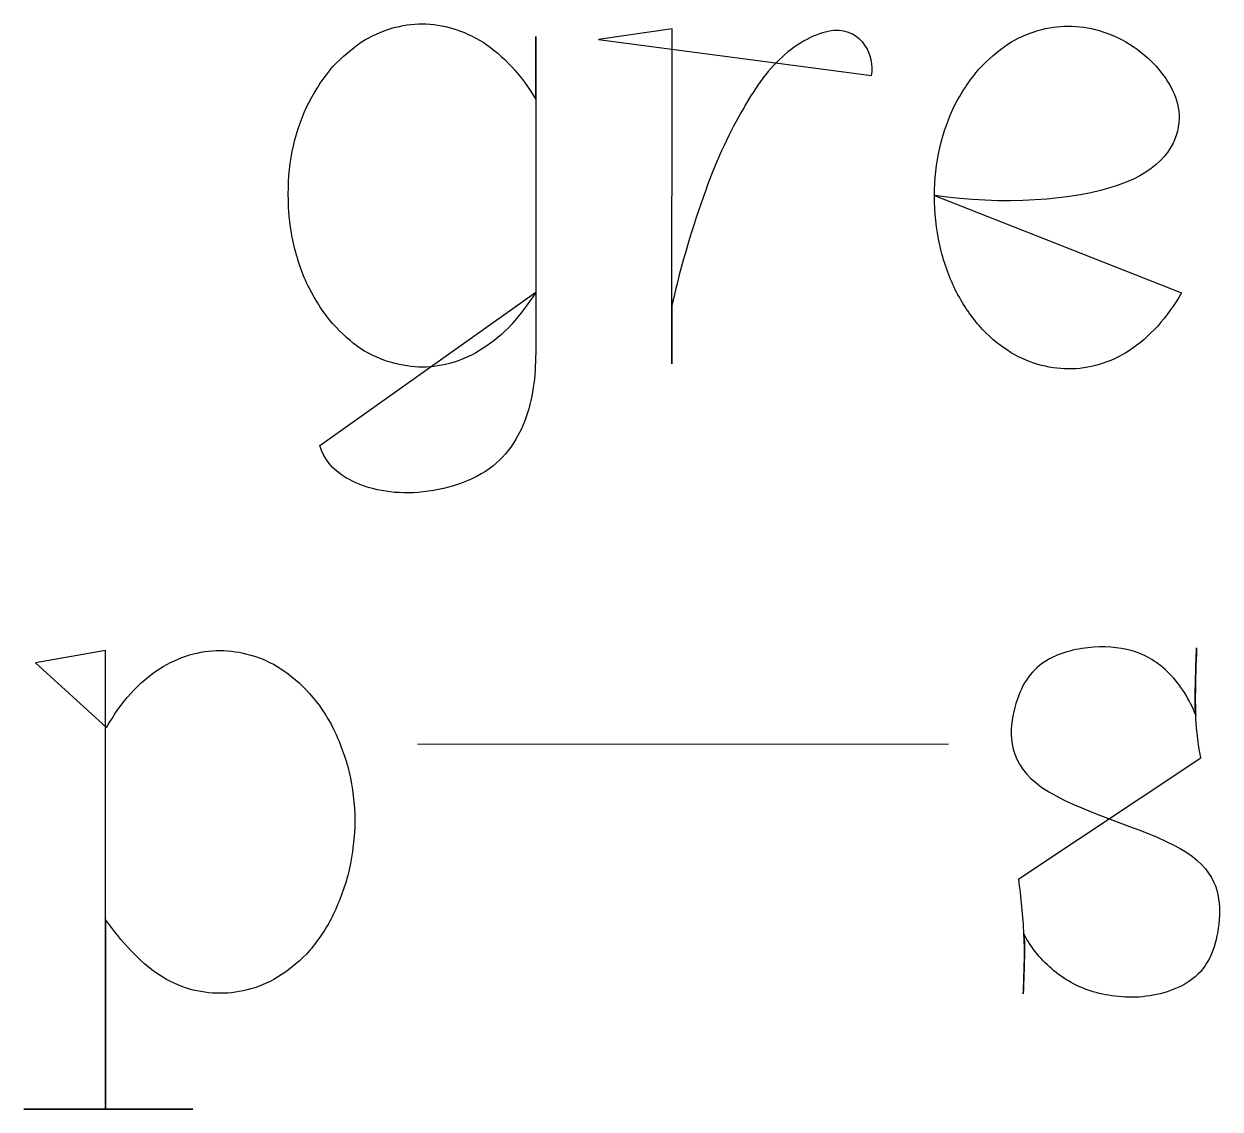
# Model space of a CAD drawing. Header units: centimetres. Extents: x -10.1 to 10.1, y -7.4 to 7.5.
# Drawn here: x -8.512 to -7.865, y 5.063 to 5.651 of the extents above; entities that cross this region are included whole.
import ezdxf

# ---------------------------------------------------------------- set-up
doc = ezdxf.new("R2010")
doc.units = ezdxf.units.CM
doc.header["$MEASUREMENT"] = 0
doc.layers.add('Layer 1', color=7, linetype='Continuous')

msp = doc.modelspace()

# ---------------------------------------------------------------- linework, layer by layer
at = {"layer": 'Layer 1', "color": 7}
for points, knots in [([(-8.3519, 5.42241), (-8.34999, 5.41556), (-8.34542, 5.40947), (-8.33743, 5.40489), (-8.33743, 5.40489), (-8.32923, 5.40013), (-8.3178, 5.39669), (-8.30391, 5.39687), (-8.30391, 5.39687), (-8.29018, 5.39706), (-8.2738, 5.40108), (-8.26237, 5.40849), (-8.26237, 5.40849), (-8.25094, 5.41571), (-8.24446, 5.4264), (-8.24028, 5.43802), (-8.24028, 5.43802), (-8.2361, 5.44964), (-8.23512, 5.46241), (-8.23512, 5.4748), (-8.23512, 5.4748), (-8.23512, 5.4748), (-8.23512, 5.64379), (-8.23512, 5.64379), (-8.23512, 5.64379), (-8.23512, 5.64379), (-8.23512, 5.60969), (-8.23512, 5.60969), (-8.23512, 5.60969), (-8.23874, 5.61617), (-8.24332, 5.62226), (-8.24827, 5.6276), (-8.24827, 5.6276), (-8.25303, 5.63276), (-8.25819, 5.63713), (-8.26351, 5.64075), (-8.26351, 5.64075), (-8.26885, 5.64379), (-8.27436, 5.64665), (-8.27989, 5.64818), (-8.27989, 5.64818), (-8.28542, 5.64987), (-8.29092, 5.65067), (-8.29645, 5.65067), (-8.29645, 5.65067), (-8.30751, 5.65067), (-8.31854, 5.64763), (-8.3296, 5.64075), (-8.3296, 5.64075), (-8.33473, 5.63713), (-8.33989, 5.63276), (-8.34503, 5.62741), (-8.34503, 5.62741), (-8.34961, 5.62188), (-8.35397, 5.61558), (-8.35778, 5.60836), (-8.35778, 5.60836), (-8.3614, 5.60114), (-8.36426, 5.59312), (-8.36617, 5.58473), (-8.36617, 5.58473), (-8.36826, 5.57634), (-8.36903, 5.56758), (-8.36903, 5.55862), (-8.36903, 5.55862), (-8.36903, 5.54966), (-8.36826, 5.54071), (-8.36617, 5.53195), (-8.36617, 5.53195), (-8.36426, 5.52338), (-8.36141, 5.51499), (-8.35778, 5.50774), (-8.35778, 5.50774), (-8.35397, 5.50052), (-8.34958, 5.49385), (-8.34503, 5.4885), (-8.34503, 5.4885), (-8.34008, 5.48297), (-8.33492, 5.47842), (-8.32979, 5.47477), (-8.32979, 5.47477), (-8.32426, 5.47154), (-8.31876, 5.46887), (-8.31323, 5.46734), (-8.31323, 5.46734), (-8.30751, 5.46581), (-8.30199, 5.46488), (-8.29646, 5.46488), (-8.29646, 5.46488), (-8.28522, 5.46507), (-8.27418, 5.46811), (-8.26349, 5.47517), (-8.26349, 5.47517), (-8.25817, 5.47842), (-8.25301, 5.48298), (-8.24806, 5.48813), (-8.24806, 5.48813), (-8.24348, 5.49345), (-8.23891, 5.49937), (-8.2351, 5.50546), (-8.2351, 5.50546), (-8.2351, 5.50546), (-8.3519, 5.42241), (-8.3519, 5.42241)], [0, 0, 0, 0, 0.037037, 0.037037, 0.037037, 0.037037, 0.074074, 0.074074, 0.074074, 0.074074, 0.111111, 0.111111, 0.111111, 0.111111, 0.148148, 0.148148, 0.148148, 0.148148, 0.185185, 0.185185, 0.185185, 0.185185, 0.222222, 0.222222, 0.222222, 0.222222, 0.259259, 0.259259, 0.259259, 0.259259, 0.296296, 0.296296, 0.296296, 0.296296, 0.333333, 0.333333, 0.333333, 0.333333, 0.37037, 0.37037, 0.37037, 0.37037, 0.407407, 0.407407, 0.407407, 0.407407, 0.444444, 0.444444, 0.444444, 0.444444, 0.481481, 0.481481, 0.481481, 0.481481, 0.518519, 0.518519, 0.518519, 0.518519, 0.555556, 0.555556, 0.555556, 0.555556, 0.592593, 0.592593, 0.592593, 0.592593, 0.62963, 0.62963, 0.62963, 0.62963, 0.666667, 0.666667, 0.666667, 0.666667, 0.703704, 0.703704, 0.703704, 0.703704, 0.740741, 0.740741, 0.740741, 0.740741, 0.777778, 0.777778, 0.777778, 0.777778, 0.814815, 0.814815, 0.814815, 0.814815, 0.851852, 0.851852, 0.851852, 0.851852, 0.888889, 0.888889, 0.888889, 0.888889, 0.925926, 0.925926, 0.925926, 0.925926, 1, 1, 1, 1]), ([(-8.20122, 5.64225), (-8.20122, 5.64225), (-8.16121, 5.64797), (-8.16121, 5.64797), (-8.16121, 5.64797), (-8.16121, 5.64797), (-8.1614, 5.46662), (-8.1614, 5.46662), (-8.1614, 5.46662), (-8.1614, 5.46662), (-8.1614, 5.49845), (-8.1614, 5.49845), (-8.1614, 5.49845), (-8.15645, 5.52054), (-8.14997, 5.54189), (-8.1433, 5.56018), (-8.1433, 5.56018), (-8.13682, 5.57828), (-8.12978, 5.59275), (-8.12272, 5.60495), (-8.12272, 5.60495), (-8.11587, 5.61696), (-8.10883, 5.62686), (-8.10023, 5.63411), (-8.10023, 5.63411), (-8.09166, 5.64154), (-8.08155, 5.64649), (-8.07375, 5.64705), (-8.07375, 5.64705), (-8.06594, 5.64763), (-8.06041, 5.64382), (-8.05698, 5.63924), (-8.05698, 5.63924), (-8.05354, 5.63411), (-8.0524, 5.62837), (-8.05336, 5.62268), (-8.05336, 5.62268), (-8.05336, 5.62268), (-8.20122, 5.64225), (-8.20122, 5.64225)], [0, 0, 0, 0, 0.090909, 0.090909, 0.090909, 0.090909, 0.181818, 0.181818, 0.181818, 0.181818, 0.272727, 0.272727, 0.272727, 0.272727, 0.363636, 0.363636, 0.363636, 0.363636, 0.454545, 0.454545, 0.454545, 0.454545, 0.545455, 0.545455, 0.545455, 0.545455, 0.636364, 0.636364, 0.636364, 0.636364, 0.727273, 0.727273, 0.727273, 0.727273, 0.818182, 0.818182, 0.818182, 0.818182, 1, 1, 1, 1]), ([(-8.0193, 5.55785), (-7.9831, 5.55235), (-7.94368, 5.55499), (-7.91984, 5.56338), (-7.91984, 5.56338), (-7.89621, 5.57158), (-7.88822, 5.58529), (-7.88708, 5.59709), (-7.88708, 5.59709), (-7.88594, 5.60871), (-7.89166, 5.61823), (-7.89737, 5.62527), (-7.89737, 5.62527), (-7.9029, 5.63212), (-7.90843, 5.63633), (-7.91375, 5.63974), (-7.91375, 5.63974), (-7.9246, 5.64641), (-7.93584, 5.64945), (-7.9469, 5.64945), (-7.9469, 5.64945), (-7.95775, 5.64945), (-7.96899, 5.64641), (-7.97968, 5.63974), (-7.97968, 5.63974), (-7.985, 5.63593), (-7.99016, 5.63175), (-7.99511, 5.6264), (-7.99511, 5.6264), (-7.99987, 5.62068), (-8.00426, 5.61439), (-8.00807, 5.60716), (-8.00807, 5.60716), (-8.01169, 5.6001), (-8.01455, 5.59211), (-8.01646, 5.58353), (-8.01646, 5.58353), (-8.01837, 5.57533), (-8.01932, 5.56657), (-8.01932, 5.55763), (-8.01932, 5.55763), (-8.01932, 5.54869), (-8.01837, 5.53972), (-8.01646, 5.53096), (-8.01646, 5.53096), (-8.01455, 5.52239), (-8.0117, 5.51421), (-8.00807, 5.50678), (-8.00807, 5.50678), (-8.00426, 5.49935), (-7.99987, 5.49286), (-7.99511, 5.48736), (-7.99511, 5.48736), (-7.99035, 5.48183), (-7.98521, 5.47744), (-7.97987, 5.47402), (-7.97987, 5.47402), (-7.97453, 5.4704), (-7.96902, 5.46812), (-7.96349, 5.4664), (-7.96349, 5.4664), (-7.95796, 5.46487), (-7.95225, 5.46391), (-7.94693, 5.46391), (-7.94693, 5.46391), (-7.93569, 5.46391), (-7.92444, 5.46695), (-7.91378, 5.47399), (-7.91378, 5.47399), (-7.90844, 5.47743), (-7.9033, 5.48201), (-7.89854, 5.48714), (-7.89854, 5.48714), (-7.89378, 5.49248), (-7.88941, 5.49857), (-7.88558, 5.50505), (-7.88558, 5.50505), (-7.88558, 5.50505), (-8.0193, 5.55785), (-8.0193, 5.55785)], [0, 0, 0, 0, 0.047619, 0.047619, 0.047619, 0.047619, 0.095238, 0.095238, 0.095238, 0.095238, 0.142857, 0.142857, 0.142857, 0.142857, 0.190476, 0.190476, 0.190476, 0.190476, 0.238095, 0.238095, 0.238095, 0.238095, 0.285714, 0.285714, 0.285714, 0.285714, 0.333333, 0.333333, 0.333333, 0.333333, 0.380952, 0.380952, 0.380952, 0.380952, 0.428571, 0.428571, 0.428571, 0.428571, 0.47619, 0.47619, 0.47619, 0.47619, 0.52381, 0.52381, 0.52381, 0.52381, 0.571429, 0.571429, 0.571429, 0.571429, 0.619048, 0.619048, 0.619048, 0.619048, 0.666667, 0.666667, 0.666667, 0.666667, 0.714286, 0.714286, 0.714286, 0.714286, 0.761905, 0.761905, 0.761905, 0.761905, 0.809524, 0.809524, 0.809524, 0.809524, 0.857143, 0.857143, 0.857143, 0.857143, 0.904762, 0.904762, 0.904762, 0.904762, 1, 1, 1, 1]), ([(-8.20122, 5.64225), (-8.20122, 5.64225), (-8.20122, 5.64225), (-8.20122, 5.64225), (-8.20122, 5.64225), (-8.20122, 5.64225), (-8.20122, 5.64225), (-8.20122, 5.64225)], [0, 0, 0, 0, 0.333333, 0.333333, 0.333333, 0.333333, 1, 1, 1, 1]), ([(-8.0193, 5.55785), (-8.0193, 5.55785), (-8.0193, 5.55785), (-8.0193, 5.55785), (-8.0193, 5.55785), (-8.0193, 5.55785), (-8.0193, 5.55785), (-8.0193, 5.55785)], [0, 0, 0, 0, 0.333333, 0.333333, 0.333333, 0.333333, 1, 1, 1, 1]), ([(-8.3519, 5.42241), (-8.3519, 5.42241), (-8.3519, 5.42241), (-8.3519, 5.42241), (-8.3519, 5.42241), (-8.3519, 5.42241), (-8.3519, 5.42241), (-8.3519, 5.42241)], [0, 0, 0, 0, 0.333333, 0.333333, 0.333333, 0.333333, 1, 1, 1, 1]), ([(-8.50581, 5.30488), (-8.50581, 5.30488), (-8.4679, 5.31155), (-8.4679, 5.31155), (-8.4679, 5.31155), (-8.4679, 5.31155), (-8.4679, 5.06334), (-8.4679, 5.06334), (-8.4679, 5.06334), (-8.4679, 5.06334), (-8.51208, 5.06334), (-8.51208, 5.06334), (-8.51208, 5.06334), (-8.51208, 5.06334), (-8.42064, 5.06334), (-8.42064, 5.06334), (-8.42064, 5.06334), (-8.42064, 5.06334), (-8.46787, 5.06334), (-8.46787, 5.06334), (-8.46787, 5.06334), (-8.46787, 5.06334), (-8.46787, 5.16602), (-8.46787, 5.16602), (-8.46787, 5.16602), (-8.46369, 5.16012), (-8.45911, 5.15419), (-8.45416, 5.14925), (-8.45416, 5.14925), (-8.4494, 5.14391), (-8.44426, 5.13954), (-8.43892, 5.13591), (-8.43892, 5.13591), (-8.43358, 5.1325), (-8.42807, 5.13001), (-8.42254, 5.12829), (-8.42254, 5.12829), (-8.41701, 5.12676), (-8.41148, 5.12601), (-8.40598, 5.12601), (-8.40598, 5.12601), (-8.39492, 5.12601), (-8.38349, 5.12905), (-8.37283, 5.13593), (-8.37283, 5.13593), (-8.36751, 5.13955), (-8.36217, 5.14374), (-8.3574, 5.14927), (-8.3574, 5.14927), (-8.35282, 5.1548), (-8.34825, 5.16128), (-8.34465, 5.16869), (-8.34465, 5.16869), (-8.34121, 5.17612), (-8.33798, 5.1843), (-8.33608, 5.1929), (-8.33608, 5.1929), (-8.33417, 5.20166), (-8.33304, 5.2106), (-8.33304, 5.21938), (-8.33304, 5.21938), (-8.33304, 5.22851), (-8.33418, 5.23729), (-8.33608, 5.24565), (-8.33608, 5.24565), (-8.33799, 5.25385), (-8.34121, 5.26203), (-8.34465, 5.26928), (-8.34465, 5.26928), (-8.34827, 5.2765), (-8.35285, 5.28301), (-8.35761, 5.28833), (-8.35761, 5.28833), (-8.36237, 5.29386), (-8.36772, 5.29804), (-8.37304, 5.30167), (-8.37304, 5.30167), (-8.37838, 5.30508), (-8.38389, 5.30757), (-8.38923, 5.3091), (-8.38923, 5.3091), (-8.39495, 5.31063), (-8.40047, 5.31156), (-8.406, 5.31156), (-8.406, 5.31156), (-8.41685, 5.31156), (-8.42809, 5.30833), (-8.43876, 5.30166), (-8.43876, 5.30166), (-8.4441, 5.29804), (-8.44942, 5.29385), (-8.45419, 5.28832), (-8.45419, 5.28832), (-8.45914, 5.283), (-8.46353, 5.27652), (-8.46734, 5.26985), (-8.46734, 5.26985), (-8.46734, 5.26985), (-8.50581, 5.30488), (-8.50581, 5.30488)], [0, 0, 0, 0, 0.038462, 0.038462, 0.038462, 0.038462, 0.076923, 0.076923, 0.076923, 0.076923, 0.115385, 0.115385, 0.115385, 0.115385, 0.153846, 0.153846, 0.153846, 0.153846, 0.192308, 0.192308, 0.192308, 0.192308, 0.230769, 0.230769, 0.230769, 0.230769, 0.269231, 0.269231, 0.269231, 0.269231, 0.307692, 0.307692, 0.307692, 0.307692, 0.346154, 0.346154, 0.346154, 0.346154, 0.384615, 0.384615, 0.384615, 0.384615, 0.423077, 0.423077, 0.423077, 0.423077, 0.461538, 0.461538, 0.461538, 0.461538, 0.5, 0.5, 0.5, 0.5, 0.538462, 0.538462, 0.538462, 0.538462, 0.576923, 0.576923, 0.576923, 0.576923, 0.615385, 0.615385, 0.615385, 0.615385, 0.653846, 0.653846, 0.653846, 0.653846, 0.692308, 0.692308, 0.692308, 0.692308, 0.730769, 0.730769, 0.730769, 0.730769, 0.769231, 0.769231, 0.769231, 0.769231, 0.807692, 0.807692, 0.807692, 0.807692, 0.846154, 0.846154, 0.846154, 0.846154, 0.884615, 0.884615, 0.884615, 0.884615, 0.923077, 0.923077, 0.923077, 0.923077, 1, 1, 1, 1]), ([(-7.97376, 5.18791), (-7.97244, 5.17783), (-7.97127, 5.16791), (-7.9709, 5.15762), (-7.9709, 5.15762), (-7.97032, 5.14733), (-7.9709, 5.13648), (-7.97127, 5.12563), (-7.97127, 5.12563), (-7.97108, 5.13306), (-7.97069, 5.14029), (-7.97069, 5.14563), (-7.97069, 5.14563), (-7.9705, 5.15116), (-7.97069, 5.15457), (-7.97088, 5.15801), (-7.97088, 5.15801), (-7.96688, 5.15039), (-7.96117, 5.14354), (-7.95469, 5.13819), (-7.95469, 5.13819), (-7.94802, 5.13266), (-7.94059, 5.12885), (-7.93183, 5.12639), (-7.93183, 5.12639), (-7.92307, 5.12411), (-7.91297, 5.12295), (-7.90288, 5.12467), (-7.90288, 5.12467), (-7.89277, 5.1262), (-7.8823, 5.1302), (-7.87544, 5.13763), (-7.87544, 5.13763), (-7.86877, 5.14525), (-7.86573, 5.15591), (-7.86515, 5.16792), (-7.86515, 5.16792), (-7.86478, 5.17993), (-7.86687, 5.19308), (-7.88629, 5.2043), (-7.88629, 5.2043), (-7.9059, 5.21554), (-7.94286, 5.22467), (-7.96117, 5.23743), (-7.96117, 5.23743), (-7.97945, 5.25002), (-7.97927, 5.2664), (-7.97641, 5.27839), (-7.97641, 5.27839), (-7.97355, 5.29077), (-7.9686, 5.29895), (-7.96136, 5.30429), (-7.96136, 5.30429), (-7.95414, 5.30963), (-7.94498, 5.3121), (-7.93641, 5.31305), (-7.93641, 5.31305), (-7.92784, 5.314), (-7.91985, 5.31345), (-7.91241, 5.31136), (-7.91241, 5.31136), (-7.90498, 5.30924), (-7.89812, 5.30506), (-7.89222, 5.29898), (-7.89222, 5.29898), (-7.88632, 5.29308), (-7.88119, 5.28509), (-7.87793, 5.27649), (-7.87793, 5.27649), (-7.87812, 5.27993), (-7.8783, 5.28316), (-7.87812, 5.28924), (-7.87812, 5.28924), (-7.87812, 5.29533), (-7.87775, 5.30429), (-7.87754, 5.31305), (-7.87754, 5.31305), (-7.87791, 5.30088), (-7.87849, 5.28847), (-7.87812, 5.27876), (-7.87812, 5.27876), (-7.87775, 5.26868), (-7.87659, 5.26106), (-7.87526, 5.25341), (-7.87526, 5.25341), (-7.87526, 5.25341), (-7.97376, 5.18791), (-7.97376, 5.18791)], [0, 0, 0, 0, 0.043478, 0.043478, 0.043478, 0.043478, 0.086957, 0.086957, 0.086957, 0.086957, 0.130435, 0.130435, 0.130435, 0.130435, 0.173913, 0.173913, 0.173913, 0.173913, 0.217391, 0.217391, 0.217391, 0.217391, 0.26087, 0.26087, 0.26087, 0.26087, 0.304348, 0.304348, 0.304348, 0.304348, 0.347826, 0.347826, 0.347826, 0.347826, 0.391304, 0.391304, 0.391304, 0.391304, 0.434783, 0.434783, 0.434783, 0.434783, 0.478261, 0.478261, 0.478261, 0.478261, 0.521739, 0.521739, 0.521739, 0.521739, 0.565217, 0.565217, 0.565217, 0.565217, 0.608696, 0.608696, 0.608696, 0.608696, 0.652174, 0.652174, 0.652174, 0.652174, 0.695652, 0.695652, 0.695652, 0.695652, 0.73913, 0.73913, 0.73913, 0.73913, 0.782609, 0.782609, 0.782609, 0.782609, 0.826087, 0.826087, 0.826087, 0.826087, 0.869565, 0.869565, 0.869565, 0.869565, 0.913043, 0.913043, 0.913043, 0.913043, 1, 1, 1, 1]), ([(-8.50581, 5.30488), (-8.50581, 5.30488), (-8.50581, 5.30488), (-8.50581, 5.30488), (-8.50581, 5.30488), (-8.50581, 5.30488), (-8.50581, 5.30488), (-8.50581, 5.30488)], [0, 0, 0, 0, 0.333333, 0.333333, 0.333333, 0.333333, 1, 1, 1, 1]), ([(-7.97376, 5.18791), (-7.97376, 5.18791), (-7.97376, 5.18791), (-7.97376, 5.18791), (-7.97376, 5.18791), (-7.97376, 5.18791), (-7.97376, 5.18791), (-7.97376, 5.18791)], [0, 0, 0, 0, 0.333333, 0.333333, 0.333333, 0.333333, 1, 1, 1, 1])]:
    msp.add_open_spline(points, degree=3, knots=knots, dxfattribs=at)
at = {"layer": 'Layer 1', "lineweight": 0}
for points, knots in [([(-8.3519, 5.42241), (-8.34999, 5.41556), (-8.34542, 5.40947), (-8.33743, 5.40489), (-8.33743, 5.40489), (-8.32923, 5.40013), (-8.3178, 5.39669), (-8.30391, 5.39687), (-8.30391, 5.39687), (-8.29018, 5.39706), (-8.2738, 5.40108), (-8.26237, 5.40849), (-8.26237, 5.40849), (-8.25094, 5.41571), (-8.24446, 5.4264), (-8.24028, 5.43802), (-8.24028, 5.43802), (-8.2361, 5.44964), (-8.23512, 5.46241), (-8.23512, 5.4748), (-8.23512, 5.4748), (-8.23512, 5.4748), (-8.23512, 5.64379), (-8.23512, 5.64379), (-8.23512, 5.64379), (-8.23512, 5.64379), (-8.23512, 5.60969), (-8.23512, 5.60969), (-8.23512, 5.60969), (-8.23874, 5.61617), (-8.24332, 5.62226), (-8.24827, 5.6276), (-8.24827, 5.6276), (-8.25303, 5.63276), (-8.25819, 5.63713), (-8.26351, 5.64075), (-8.26351, 5.64075), (-8.26885, 5.64379), (-8.27436, 5.64665), (-8.27989, 5.64818), (-8.27989, 5.64818), (-8.28542, 5.64987), (-8.29092, 5.65067), (-8.29645, 5.65067), (-8.29645, 5.65067), (-8.30751, 5.65067), (-8.31854, 5.64763), (-8.3296, 5.64075), (-8.3296, 5.64075), (-8.33473, 5.63713), (-8.33989, 5.63276), (-8.34503, 5.62741), (-8.34503, 5.62741), (-8.34961, 5.62188), (-8.35397, 5.61558), (-8.35778, 5.60836), (-8.35778, 5.60836), (-8.3614, 5.60114), (-8.36426, 5.59312), (-8.36617, 5.58473), (-8.36617, 5.58473), (-8.36826, 5.57634), (-8.36903, 5.56758), (-8.36903, 5.55862), (-8.36903, 5.55862), (-8.36903, 5.54966), (-8.36826, 5.54071), (-8.36617, 5.53195), (-8.36617, 5.53195), (-8.36426, 5.52338), (-8.36141, 5.51499), (-8.35778, 5.50774), (-8.35778, 5.50774), (-8.35397, 5.50052), (-8.34958, 5.49385), (-8.34503, 5.4885), (-8.34503, 5.4885), (-8.34008, 5.48297), (-8.33492, 5.47842), (-8.32979, 5.47477), (-8.32979, 5.47477), (-8.32426, 5.47154), (-8.31876, 5.46887), (-8.31323, 5.46734), (-8.31323, 5.46734), (-8.30751, 5.46581), (-8.30199, 5.46488), (-8.29646, 5.46488), (-8.29646, 5.46488), (-8.28522, 5.46507), (-8.27418, 5.46811), (-8.26349, 5.47517), (-8.26349, 5.47517), (-8.25817, 5.47842), (-8.25301, 5.48298), (-8.24806, 5.48813), (-8.24806, 5.48813), (-8.24348, 5.49345), (-8.23891, 5.49937), (-8.2351, 5.50546)], [0, 0, 0, 0, 0.038462, 0.038462, 0.038462, 0.038462, 0.076923, 0.076923, 0.076923, 0.076923, 0.115385, 0.115385, 0.115385, 0.115385, 0.153846, 0.153846, 0.153846, 0.153846, 0.192308, 0.192308, 0.192308, 0.192308, 0.230769, 0.230769, 0.230769, 0.230769, 0.269231, 0.269231, 0.269231, 0.269231, 0.307692, 0.307692, 0.307692, 0.307692, 0.346154, 0.346154, 0.346154, 0.346154, 0.384615, 0.384615, 0.384615, 0.384615, 0.423077, 0.423077, 0.423077, 0.423077, 0.461538, 0.461538, 0.461538, 0.461538, 0.5, 0.5, 0.5, 0.5, 0.538462, 0.538462, 0.538462, 0.538462, 0.576923, 0.576923, 0.576923, 0.576923, 0.615385, 0.615385, 0.615385, 0.615385, 0.653846, 0.653846, 0.653846, 0.653846, 0.692308, 0.692308, 0.692308, 0.692308, 0.730769, 0.730769, 0.730769, 0.730769, 0.769231, 0.769231, 0.769231, 0.769231, 0.807692, 0.807692, 0.807692, 0.807692, 0.846154, 0.846154, 0.846154, 0.846154, 0.884615, 0.884615, 0.884615, 0.884615, 0.923077, 0.923077, 0.923077, 0.923077, 1, 1, 1, 1]), ([(-8.20122, 5.64225), (-8.20122, 5.64225), (-8.16121, 5.64797), (-8.16121, 5.64797), (-8.16121, 5.64797), (-8.16121, 5.64797), (-8.1614, 5.46662), (-8.1614, 5.46662), (-8.1614, 5.46662), (-8.1614, 5.46662), (-8.1614, 5.49845), (-8.1614, 5.49845), (-8.1614, 5.49845), (-8.15645, 5.52054), (-8.14997, 5.54189), (-8.1433, 5.56018), (-8.1433, 5.56018), (-8.13682, 5.57828), (-8.12978, 5.59275), (-8.12272, 5.60495), (-8.12272, 5.60495), (-8.11587, 5.61696), (-8.10883, 5.62686), (-8.10023, 5.63411), (-8.10023, 5.63411), (-8.09166, 5.64154), (-8.08155, 5.64649), (-8.07375, 5.64705), (-8.07375, 5.64705), (-8.06594, 5.64763), (-8.06041, 5.64382), (-8.05698, 5.63924), (-8.05698, 5.63924), (-8.05354, 5.63411), (-8.0524, 5.62837), (-8.05336, 5.62268)], [0, 0, 0, 0, 0.1, 0.1, 0.1, 0.1, 0.2, 0.2, 0.2, 0.2, 0.3, 0.3, 0.3, 0.3, 0.4, 0.4, 0.4, 0.4, 0.5, 0.5, 0.5, 0.5, 0.6, 0.6, 0.6, 0.6, 0.7, 0.7, 0.7, 0.7, 0.8, 0.8, 0.8, 0.8, 1, 1, 1, 1]), ([(-8.0193, 5.55785), (-7.9831, 5.55235), (-7.94368, 5.55499), (-7.91984, 5.56338), (-7.91984, 5.56338), (-7.89621, 5.57158), (-7.88822, 5.58529), (-7.88708, 5.59709), (-7.88708, 5.59709), (-7.88594, 5.60871), (-7.89166, 5.61823), (-7.89737, 5.62527), (-7.89737, 5.62527), (-7.9029, 5.63212), (-7.90843, 5.63633), (-7.91375, 5.63974), (-7.91375, 5.63974), (-7.9246, 5.64641), (-7.93584, 5.64945), (-7.9469, 5.64945), (-7.9469, 5.64945), (-7.95775, 5.64945), (-7.96899, 5.64641), (-7.97968, 5.63974), (-7.97968, 5.63974), (-7.985, 5.63593), (-7.99016, 5.63175), (-7.99511, 5.6264), (-7.99511, 5.6264), (-7.99987, 5.62068), (-8.00426, 5.61439), (-8.00807, 5.60716), (-8.00807, 5.60716), (-8.01169, 5.6001), (-8.01455, 5.59211), (-8.01646, 5.58353), (-8.01646, 5.58353), (-8.01837, 5.57533), (-8.01932, 5.56657), (-8.01932, 5.55763), (-8.01932, 5.55763), (-8.01932, 5.54869), (-8.01837, 5.53972), (-8.01646, 5.53096), (-8.01646, 5.53096), (-8.01455, 5.52239), (-8.0117, 5.51421), (-8.00807, 5.50678), (-8.00807, 5.50678), (-8.00426, 5.49935), (-7.99987, 5.49286), (-7.99511, 5.48736), (-7.99511, 5.48736), (-7.99035, 5.48183), (-7.98521, 5.47744), (-7.97987, 5.47402), (-7.97987, 5.47402), (-7.97453, 5.4704), (-7.96902, 5.46812), (-7.96349, 5.4664), (-7.96349, 5.4664), (-7.95796, 5.46487), (-7.95225, 5.46391), (-7.94693, 5.46391), (-7.94693, 5.46391), (-7.93569, 5.46391), (-7.92444, 5.46695), (-7.91378, 5.47399), (-7.91378, 5.47399), (-7.90844, 5.47743), (-7.9033, 5.48201), (-7.89854, 5.48714), (-7.89854, 5.48714), (-7.89378, 5.49248), (-7.88941, 5.49857), (-7.88558, 5.50505)], [0, 0, 0, 0, 0.05, 0.05, 0.05, 0.05, 0.1, 0.1, 0.1, 0.1, 0.15, 0.15, 0.15, 0.15, 0.2, 0.2, 0.2, 0.2, 0.25, 0.25, 0.25, 0.25, 0.3, 0.3, 0.3, 0.3, 0.35, 0.35, 0.35, 0.35, 0.4, 0.4, 0.4, 0.4, 0.45, 0.45, 0.45, 0.45, 0.5, 0.5, 0.5, 0.5, 0.55, 0.55, 0.55, 0.55, 0.6, 0.6, 0.6, 0.6, 0.65, 0.65, 0.65, 0.65, 0.7, 0.7, 0.7, 0.7, 0.75, 0.75, 0.75, 0.75, 0.8, 0.8, 0.8, 0.8, 0.85, 0.85, 0.85, 0.85, 0.9, 0.9, 0.9, 0.9, 1, 1, 1, 1]), ([(-8.20122, 5.64225), (-8.20122, 5.64225), (-8.20122, 5.64225), (-8.20122, 5.64225), (-8.20122, 5.64225), (-8.20122, 5.64225), (-8.20122, 5.64225), (-8.20122, 5.64225)], [0, 0, 0, 0, 0.333333, 0.333333, 0.333333, 0.333333, 1, 1, 1, 1]), ([(-8.0193, 5.55785), (-8.0193, 5.55785), (-8.0193, 5.55785), (-8.0193, 5.55785), (-8.0193, 5.55785), (-8.0193, 5.55785), (-8.0193, 5.55785), (-8.0193, 5.55785)], [0, 0, 0, 0, 0.333333, 0.333333, 0.333333, 0.333333, 1, 1, 1, 1]), ([(-8.3519, 5.42241), (-8.3519, 5.42241), (-8.3519, 5.42241), (-8.3519, 5.42241), (-8.3519, 5.42241), (-8.3519, 5.42241), (-8.3519, 5.42241), (-8.3519, 5.42241)], [0, 0, 0, 0, 0.333333, 0.333333, 0.333333, 0.333333, 1, 1, 1, 1]), ([(-8.50581, 5.30488), (-8.50581, 5.30488), (-8.4679, 5.31155), (-8.4679, 5.31155), (-8.4679, 5.31155), (-8.4679, 5.31155), (-8.4679, 5.06334), (-8.4679, 5.06334), (-8.4679, 5.06334), (-8.4679, 5.06334), (-8.51208, 5.06334), (-8.51208, 5.06334), (-8.51208, 5.06334), (-8.51208, 5.06334), (-8.42064, 5.06334), (-8.42064, 5.06334), (-8.42064, 5.06334), (-8.42064, 5.06334), (-8.46787, 5.06334), (-8.46787, 5.06334), (-8.46787, 5.06334), (-8.46787, 5.06334), (-8.46787, 5.16602), (-8.46787, 5.16602), (-8.46787, 5.16602), (-8.46369, 5.16012), (-8.45911, 5.15419), (-8.45416, 5.14925), (-8.45416, 5.14925), (-8.4494, 5.14391), (-8.44426, 5.13954), (-8.43892, 5.13591), (-8.43892, 5.13591), (-8.43358, 5.1325), (-8.42807, 5.13001), (-8.42254, 5.12829), (-8.42254, 5.12829), (-8.41701, 5.12676), (-8.41148, 5.12601), (-8.40598, 5.12601), (-8.40598, 5.12601), (-8.39492, 5.12601), (-8.38349, 5.12905), (-8.37283, 5.13593), (-8.37283, 5.13593), (-8.36751, 5.13955), (-8.36217, 5.14374), (-8.3574, 5.14927), (-8.3574, 5.14927), (-8.35282, 5.1548), (-8.34825, 5.16128), (-8.34465, 5.16869), (-8.34465, 5.16869), (-8.34121, 5.17612), (-8.33798, 5.1843), (-8.33608, 5.1929), (-8.33608, 5.1929), (-8.33417, 5.20166), (-8.33304, 5.2106), (-8.33304, 5.21938), (-8.33304, 5.21938), (-8.33304, 5.22851), (-8.33418, 5.23729), (-8.33608, 5.24565), (-8.33608, 5.24565), (-8.33799, 5.25385), (-8.34121, 5.26203), (-8.34465, 5.26928), (-8.34465, 5.26928), (-8.34827, 5.2765), (-8.35285, 5.28301), (-8.35761, 5.28833), (-8.35761, 5.28833), (-8.36237, 5.29386), (-8.36772, 5.29804), (-8.37304, 5.30167), (-8.37304, 5.30167), (-8.37838, 5.30508), (-8.38389, 5.30757), (-8.38923, 5.3091), (-8.38923, 5.3091), (-8.39495, 5.31063), (-8.40047, 5.31156), (-8.406, 5.31156), (-8.406, 5.31156), (-8.41685, 5.31156), (-8.42809, 5.30833), (-8.43876, 5.30166), (-8.43876, 5.30166), (-8.4441, 5.29804), (-8.44942, 5.29385), (-8.45419, 5.28832), (-8.45419, 5.28832), (-8.45914, 5.283), (-8.46353, 5.27652), (-8.46734, 5.26985)], [0, 0, 0, 0, 0.04, 0.04, 0.04, 0.04, 0.08, 0.08, 0.08, 0.08, 0.12, 0.12, 0.12, 0.12, 0.16, 0.16, 0.16, 0.16, 0.2, 0.2, 0.2, 0.2, 0.24, 0.24, 0.24, 0.24, 0.28, 0.28, 0.28, 0.28, 0.32, 0.32, 0.32, 0.32, 0.36, 0.36, 0.36, 0.36, 0.4, 0.4, 0.4, 0.4, 0.44, 0.44, 0.44, 0.44, 0.48, 0.48, 0.48, 0.48, 0.52, 0.52, 0.52, 0.52, 0.56, 0.56, 0.56, 0.56, 0.6, 0.6, 0.6, 0.6, 0.64, 0.64, 0.64, 0.64, 0.68, 0.68, 0.68, 0.68, 0.72, 0.72, 0.72, 0.72, 0.76, 0.76, 0.76, 0.76, 0.8, 0.8, 0.8, 0.8, 0.84, 0.84, 0.84, 0.84, 0.88, 0.88, 0.88, 0.88, 0.92, 0.92, 0.92, 0.92, 1, 1, 1, 1]), ([(-7.97376, 5.18791), (-7.97244, 5.17783), (-7.97127, 5.16791), (-7.9709, 5.15762), (-7.9709, 5.15762), (-7.97032, 5.14733), (-7.9709, 5.13648), (-7.97127, 5.12563), (-7.97127, 5.12563), (-7.97108, 5.13306), (-7.97069, 5.14029), (-7.97069, 5.14563), (-7.97069, 5.14563), (-7.9705, 5.15116), (-7.97069, 5.15457), (-7.97088, 5.15801), (-7.97088, 5.15801), (-7.96688, 5.15039), (-7.96117, 5.14354), (-7.95469, 5.13819), (-7.95469, 5.13819), (-7.94802, 5.13266), (-7.94059, 5.12885), (-7.93183, 5.12639), (-7.93183, 5.12639), (-7.92307, 5.12411), (-7.91297, 5.12295), (-7.90288, 5.12467), (-7.90288, 5.12467), (-7.89277, 5.1262), (-7.8823, 5.1302), (-7.87544, 5.13763), (-7.87544, 5.13763), (-7.86877, 5.14525), (-7.86573, 5.15591), (-7.86515, 5.16792), (-7.86515, 5.16792), (-7.86478, 5.17993), (-7.86687, 5.19308), (-7.88629, 5.2043), (-7.88629, 5.2043), (-7.9059, 5.21554), (-7.94286, 5.22467), (-7.96117, 5.23743), (-7.96117, 5.23743), (-7.97945, 5.25002), (-7.97927, 5.2664), (-7.97641, 5.27839), (-7.97641, 5.27839), (-7.97355, 5.29077), (-7.9686, 5.29895), (-7.96136, 5.30429), (-7.96136, 5.30429), (-7.95414, 5.30963), (-7.94498, 5.3121), (-7.93641, 5.31305), (-7.93641, 5.31305), (-7.92784, 5.314), (-7.91985, 5.31345), (-7.91241, 5.31136), (-7.91241, 5.31136), (-7.90498, 5.30924), (-7.89812, 5.30506), (-7.89222, 5.29898), (-7.89222, 5.29898), (-7.88632, 5.29308), (-7.88119, 5.28509), (-7.87793, 5.27649), (-7.87793, 5.27649), (-7.87812, 5.27993), (-7.8783, 5.28316), (-7.87812, 5.28924), (-7.87812, 5.28924), (-7.87812, 5.29533), (-7.87775, 5.30429), (-7.87754, 5.31305), (-7.87754, 5.31305), (-7.87791, 5.30088), (-7.87849, 5.28847), (-7.87812, 5.27876), (-7.87812, 5.27876), (-7.87775, 5.26868), (-7.87659, 5.26106), (-7.87526, 5.25341)], [0, 0, 0, 0, 0.045455, 0.045455, 0.045455, 0.045455, 0.090909, 0.090909, 0.090909, 0.090909, 0.136364, 0.136364, 0.136364, 0.136364, 0.181818, 0.181818, 0.181818, 0.181818, 0.227273, 0.227273, 0.227273, 0.227273, 0.272727, 0.272727, 0.272727, 0.272727, 0.318182, 0.318182, 0.318182, 0.318182, 0.363636, 0.363636, 0.363636, 0.363636, 0.409091, 0.409091, 0.409091, 0.409091, 0.454545, 0.454545, 0.454545, 0.454545, 0.5, 0.5, 0.5, 0.5, 0.545455, 0.545455, 0.545455, 0.545455, 0.590909, 0.590909, 0.590909, 0.590909, 0.636364, 0.636364, 0.636364, 0.636364, 0.681818, 0.681818, 0.681818, 0.681818, 0.727273, 0.727273, 0.727273, 0.727273, 0.772727, 0.772727, 0.772727, 0.772727, 0.818182, 0.818182, 0.818182, 0.818182, 0.863636, 0.863636, 0.863636, 0.863636, 0.909091, 0.909091, 0.909091, 0.909091, 1, 1, 1, 1]), ([(-8.50581, 5.30488), (-8.50581, 5.30488), (-8.50581, 5.30488), (-8.50581, 5.30488), (-8.50581, 5.30488), (-8.50581, 5.30488), (-8.50581, 5.30488), (-8.50581, 5.30488)], [0, 0, 0, 0, 0.333333, 0.333333, 0.333333, 0.333333, 1, 1, 1, 1]), ([(-7.97376, 5.18791), (-7.97376, 5.18791), (-7.97376, 5.18791), (-7.97376, 5.18791), (-7.97376, 5.18791), (-7.97376, 5.18791), (-7.97376, 5.18791), (-7.97376, 5.18791)], [0, 0, 0, 0, 0.333333, 0.333333, 0.333333, 0.333333, 1, 1, 1, 1])]:
    msp.add_open_spline(points, degree=3, knots=knots, dxfattribs=at)
msp.add_open_spline([(-8.29912, 5.26088), (-8.29912, 5.26088), (-8.01168, 5.26088), (-8.01168, 5.26088)], degree=3, dxfattribs=at)

doc.saveas('drawing.dxf')
